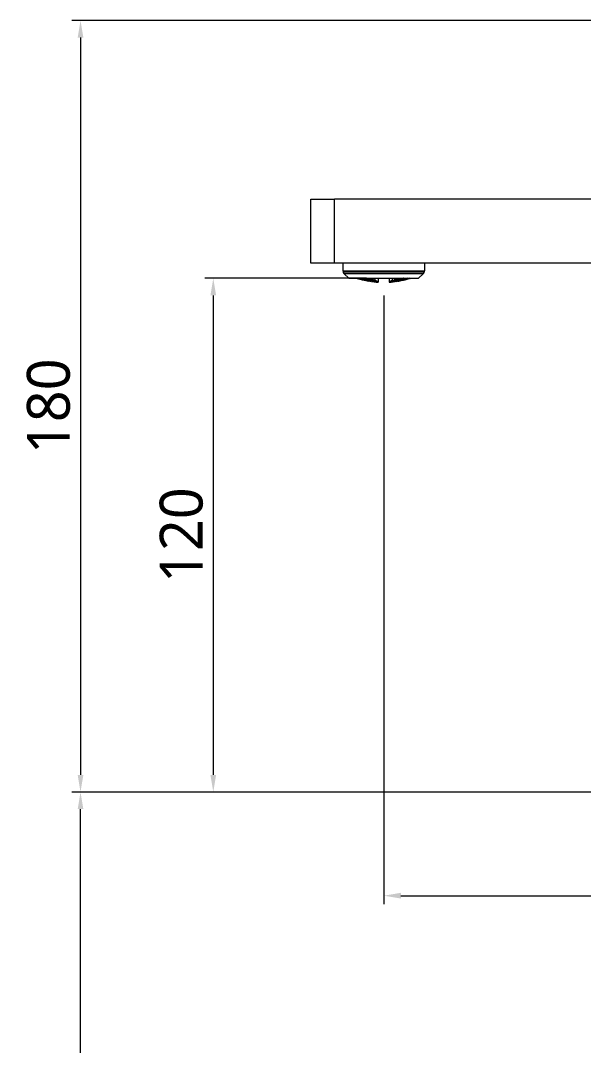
# Model space of a CAD drawing. Extents: x 2472 to 3262, y 0 to 579.
# Drawn here: x 2748.7 to 2880.1, y 197.4 to 436.8 of the extents above; entities that cross this region are included whole.
import ezdxf

# ---------------------------------------------------------------- set-up
doc = ezdxf.new("R2010")
doc.units = 0
doc.header["$LTSCALE"] = 10
doc.header["$MEASUREMENT"] = 0
doc.header["$PDMODE"] = 3
doc.header["$PDSIZE"] = -10
doc.layers.get('0').update_dxf_attribs({"linetype": 'CONTINUOUS'})
doc.layers.get('DEFPOINTS').update_dxf_attribs({"linetype": 'CONTINUOUS'})
doc.layers.add('1', color=7, linetype='CONTINUOUS')
doc.styles.add('Daelim Dimension', font='NanumGothic.ttf')
doc.dimstyles.new('DEFAULT', dxfattribs={"dimscale": 2, "dimtxt": 2, "dimasz": 2, "dimexe": 0, "dimexo": 2, "dimgap": 1, "dimtad": 1, "dimdec": 0, "dimzin": 9, "dimdsep": 46, "dimtxsty": 'Daelim Dimension', "dimcen": 0.5, "dimclrd": 5, "dimclre": 5, "dimclrt": 256, "dimadec": 1, "dimazin": 0, "dimtfac": 1, "dimtdec": 0, "dimtix": 1, "dimtmove": 0, "dimatfit": 3, "dimfxl": 1, "dimtolj": 1, "dimtzin": 1, "dimlwd": 9, "dimlwe": 9, "dimarcsym": 0})

# ---------------------------------------------------------------- blocks, each defined once
blk = doc.blocks.new('*D1')
at = {"color": 5, "lineweight": 9, "ltscale": 0.5, "transparency": 16777216}
for p, q in [((2899.01, 436.82), (2760.75, 436.82)), ((2762.75, 432.82), (2762.75, 260.62)), ((2957.51, 256.62), (2760.75, 256.62))]:
    blk.add_line(p, q, dxfattribs=at)
at = {"color": 5, "ltscale": 0.5, "transparency": 16777216}
for points in [[(2762.09, 432.82), (2763.42, 432.82), (2762.75, 436.82)], [(2762.09, 260.62), (2763.42, 260.62), (2762.75, 256.62)]]:
    blk.add_solid(points, dxfattribs=at)
at = {"layer": 'DEFPOINTS', "color": 0, "ltscale": 0.5, "transparency": 16777216}
for p in [(2903.01, 436.82), (2762.75, 256.62), (2961.51, 256.62)]:
    blk.add_point(p, dxfattribs=at)
at = {"color": 7, "ltscale": 0.5, "transparency": 16777216, "insert": (2755.31, 346.72), "char_height": 10, "attachment_point": 5, "rotation": 90, "style": 'Daelim Dimension'}
blk.add_mtext('\\A1;180', dxfattribs=at)
blk = doc.blocks.new('*D2')
at = {"color": 5, "lineweight": 9, "ltscale": 0.5, "transparency": 16777216}
for p, q in [((2829.51, 376.62), (2791.73, 376.62)), ((2793.73, 372.62), (2793.73, 260.62)), ((2957.51, 256.62), (2791.73, 256.62))]:
    blk.add_line(p, q, dxfattribs=at)
at = {"color": 5, "ltscale": 0.5, "transparency": 16777216}
for points in [[(2793.07, 372.62), (2794.4, 372.62), (2793.73, 376.62)], [(2793.07, 260.62), (2794.4, 260.62), (2793.73, 256.62)]]:
    blk.add_solid(points, dxfattribs=at)
at = {"layer": 'DEFPOINTS', "color": 0, "ltscale": 0.5, "transparency": 16777216}
for p in [(2833.51, 376.62), (2793.73, 256.62), (2961.51, 256.62)]:
    blk.add_point(p, dxfattribs=at)
at = {"color": 7, "ltscale": 0.5, "transparency": 16777216, "insert": (2786.31, 316.62), "char_height": 10, "attachment_point": 5, "rotation": 90, "style": 'Daelim Dimension'}
blk.add_mtext('\\A1;120', dxfattribs=at)
blk = doc.blocks.new('*D3')
at = {"color": 5, "lineweight": 9, "ltscale": 0.5, "transparency": 16777216}
for p, q in [((2833.51, 372.62), (2833.51, 230.41)), ((2986.51, 252.62), (2986.51, 230.41)), ((2837.51, 232.41), (2982.51, 232.41))]:
    blk.add_line(p, q, dxfattribs=at)
at = {"color": 5, "ltscale": 0.5, "transparency": 16777216}
for points in [[(2837.51, 233.08), (2837.51, 231.75), (2833.51, 232.41)], [(2982.51, 233.08), (2982.51, 231.75), (2986.51, 232.41)]]:
    blk.add_solid(points, dxfattribs=at)
at = {"layer": 'DEFPOINTS', "color": 0, "ltscale": 0.5, "transparency": 16777216}
for p in [(2833.51, 376.62), (2986.51, 256.62), (2986.51, 232.41)]:
    blk.add_point(p, dxfattribs=at)
at = {"color": 7, "ltscale": 0.5, "transparency": 16777216, "insert": (2910.01, 239.86), "char_height": 10, "attachment_point": 5, "style": 'Daelim Dimension'}
blk.add_mtext('\\A1;153', dxfattribs=at)
blk = doc.blocks.new('*D4')
at = {"color": 5, "lineweight": 9, "ltscale": 0.5, "transparency": 16777216}
for p, q in [((2957.51, 256.62), (2760.75, 256.62)), ((2762.75, 100.02), (2762.75, 252.62)), ((2970.76, 96.02), (2760.75, 96.02))]:
    blk.add_line(p, q, dxfattribs=at)
at = {"color": 5, "ltscale": 0.5, "transparency": 16777216}
for points in [[(2762.09, 252.62), (2763.42, 252.62), (2762.75, 256.62)], [(2762.09, 100.02), (2763.42, 100.02), (2762.75, 96.02)]]:
    blk.add_solid(points, dxfattribs=at)
at = {"layer": 'DEFPOINTS', "color": 0, "ltscale": 0.5, "transparency": 16777216}
for p in [(2762.75, 256.62), (2961.51, 256.62), (2974.76, 96.02)]:
    blk.add_point(p, dxfattribs=at)
at = {"color": 7, "ltscale": 0.5, "transparency": 16777216, "insert": (2755.31, 176.32), "char_height": 10, "attachment_point": 5, "rotation": 90, "style": 'Daelim Dimension'}
blk.add_mtext('\\A1;620', dxfattribs=at)

msp = doc.modelspace()

# ---------------------------------------------------------------- linework, layer by layer
at = {"layer": '1', "color": 7, "linetype": 'Continuous', "lineweight": 18}
for p, q in [((2816.51, 380.12), (2816.51, 395.12)), ((2816.51, 395.12), (2822.01, 395.12)), ((2976.82, 395.12), (2822.01, 395.12)), ((2822.01, 380.12), (2816.51, 380.12)), ((2976.82, 380.12), (2822.01, 380.12)), ((2823.98, 380.12), (2823.99, 378.39)), ((2843.04, 380.12), (2843.02, 378.39)), ((2825.36, 376.62), (2824.28, 377.69)), ((2825.36, 376.62), (2841.66, 376.62)), ((2827.21, 376.62), (2827.21, 376.62)), ((2827.31, 376.59), (2827.31, 376.58)), ((2827.91, 376.62), (2827.91, 376.49)), ((2828.51, 376.28), (2828.51, 376.28)), ((2828.61, 376.45), (2828.61, 376.62)), ((2828.61, 376.34), (2828.61, 376.26)), ((2828.71, 376.23), (2828.71, 376.23)), ((2829.31, 376.5), (2829.31, 376.62)), ((2829.31, 376.17), (2829.31, 376.33)), ((2829.91, 375.99), (2829.91, 375.99)), ((2830.01, 376.18), (2830.01, 376.41)), ((2830.01, 375.98), (2830.01, 376.06)), ((2830.11, 375.96), (2830.11, 375.96)), ((2830.71, 375.94), (2830.71, 376.08)), ((2830.81, 376.62), (2830.81, 376.31)), ((2832.26, 375.74), (2832.26, 376.62)), ((2834.76, 376.62), (2834.76, 375.74)), ((2836.21, 376.31), (2836.21, 376.62)), ((2836.31, 376.08), (2836.31, 375.94)), ((2836.91, 375.96), (2836.91, 375.96)), ((2837.01, 376.18), (2837.01, 376.41)), ((2837.01, 376.06), (2837.01, 375.98)), ((2837.11, 375.99), (2837.11, 375.99)), ((2837.71, 376.5), (2837.71, 376.62)), ((2837.71, 376.33), (2837.71, 376.17)), ((2838.31, 376.23), (2838.31, 376.23)), ((2838.41, 376.62), (2838.41, 376.45)), ((2838.41, 376.34), (2838.41, 376.26)), ((2838.51, 376.28), (2838.51, 376.28)), ((2839.11, 376.62), (2839.11, 376.49)), ((2839.71, 376.58), (2839.71, 376.59)), ((2839.81, 376.62), (2839.81, 376.62)), ((2841.66, 376.62), (2842.73, 377.69)), ((2831.31, 375.79), (2831.31, 375.79)), ((2832.2, 375.7), (2832.2, 375.7)), ((2834.76, 375.75), (2834.76, 375.75)), ((2834.81, 375.7), (2834.81, 375.7)), ((2835.71, 375.79), (2835.71, 375.79))]:
    msp.add_line(p, q, dxfattribs=at)
at = {"layer": '1', "color": 7, "linetype": 'Continuous', "lineweight": 13}
for p, q in [((2822.01, 380.12), (2822.01, 395.12)), ((2823.99, 378.39), (2843.02, 378.39)), ((2842.94, 378.01), (2824.07, 378.01)), ((2842.73, 377.69), (2824.28, 377.69)), ((2831.02, 376.17), (2831.02, 376.62)), ((2831.51, 376.1), (2831.51, 376.62)), ((2835.5, 376.62), (2835.5, 376.1)), ((2836, 376.62), (2836, 376.17))]:
    msp.add_line(p, q, dxfattribs=at)
at = {"layer": '1', "color": 7, "linetype": 'Continuous', "lineweight": 18}
for centre, radius, start, end in [((2824.99, 378.4), 1, 180.5, 202.75), ((2842.02, 378.4), 1, 337.25, 359.5), ((2824.99, 378.4), 1, 202.75, 225), ((2834.35, 401.46), 25.85, 253.7272, 254.1884), ((2834.35, 401.46), 25.85, 256.9348, 257.3899), ((2834.35, 401.46), 25.85, 260.1042, 260.5544), ((2832.66, 401.46), 25.85, 279.4496, 279.8993), ((2832.66, 401.46), 25.85, 282.6071, 283.0611), ((2832.66, 401.46), 25.85, 285.8099, 286.2717), ((2842.02, 378.4), 1, 315, 337.25), ((2834.35, 401.46), 25.85, 263.2407, 265.2363), ((2832.66, 401.46), 25.85, 274.7614, 276.7601)]:
    msp.add_arc(centre, radius, start, end, dxfattribs=at)
for points in [[(2827.21, 376.62), (2827.41, 376.56), (2827.61, 376.51), (2827.81, 376.47)], [(2827.31, 376.59), (2827.51, 376.53), (2827.71, 376.48), (2827.91, 376.43)], [(2827.81, 376.5), (2827.69, 376.54), (2827.56, 376.58), (2827.44, 376.62)], [(2827.91, 376.49), (2827.77, 376.53), (2827.64, 376.57), (2827.5, 376.62)], [(2827.81, 376.47), (2827.81, 376.47), (2827.81, 376.49), (2827.81, 376.5)], [(2828.51, 376.45), (2828.31, 376.51), (2828.11, 376.58), (2827.91, 376.65)], [(2827.91, 376.49), (2828.11, 376.45), (2828.31, 376.41), (2828.51, 376.38)], [(2827.91, 376.43), (2828.11, 376.38), (2828.31, 376.33), (2828.51, 376.28)], [(2828.01, 376.65), (2828.21, 376.58), (2828.41, 376.51), (2828.61, 376.45)], [(2828.01, 376.45), (2828.01, 376.44), (2828.01, 376.42), (2828.01, 376.41)], [(2828.61, 376.34), (2828.41, 376.37), (2828.21, 376.41), (2828.01, 376.45)], [(2828.61, 376.26), (2828.41, 376.31), (2828.21, 376.36), (2828.01, 376.41)], [(2828.51, 376.45), (2828.51, 376.42), (2828.51, 376.4), (2828.51, 376.38)], [(2829.21, 376.38), (2829.01, 376.4), (2828.81, 376.42), (2828.61, 376.45)], [(2829.21, 376.18), (2829.14, 376.2), (2829.01, 376.23), (2828.81, 376.28), (2828.68, 376.32), (2828.61, 376.34)], [(2828.61, 376.26), (2828.81, 376.22), (2829.01, 376.18), (2829.21, 376.14)], [(2828.71, 376.41), (2828.71, 376.4), (2828.71, 376.38), (2828.71, 376.35), (2828.71, 376.34), (2828.71, 376.33)], [(2828.71, 376.41), (2828.91, 376.38), (2829.11, 376.35), (2829.31, 376.33)], [(2828.71, 376.33), (2828.78, 376.31), (2828.91, 376.28), (2829.11, 376.22), (2829.24, 376.19), (2829.31, 376.17)], [(2829.31, 376.11), (2829.24, 376.13), (2829.11, 376.15), (2828.91, 376.19), (2828.78, 376.22), (2828.71, 376.23)], [(2829.21, 376.49), (2829.07, 376.53), (2828.94, 376.57), (2828.8, 376.62)], [(2828.94, 376.62), (2829.06, 376.58), (2829.19, 376.54), (2829.31, 376.5)], [(2829.21, 376.38), (2829.21, 376.41), (2829.21, 376.45), (2829.21, 376.49)], [(2829.21, 376.14), (2829.21, 376.15), (2829.21, 376.16), (2829.21, 376.18)], [(2829.91, 376.47), (2829.71, 376.47), (2829.51, 376.49), (2829.31, 376.5)], [(2829.91, 376.17), (2829.84, 376.19), (2829.71, 376.22), (2829.51, 376.28), (2829.38, 376.31), (2829.31, 376.33)], [(2829.31, 376.17), (2829.51, 376.14), (2829.71, 376.12), (2829.91, 376.1)], [(2829.31, 376.11), (2829.51, 376.07), (2829.71, 376.03), (2829.91, 375.99)], [(2829.41, 376.45), (2829.41, 376.41), (2829.41, 376.37), (2829.41, 376.34)], [(2830.01, 376.41), (2829.81, 376.42), (2829.61, 376.44), (2829.41, 376.45)], [(2829.41, 376.34), (2829.48, 376.32), (2829.61, 376.28), (2829.81, 376.23), (2829.94, 376.2), (2830.01, 376.18)], [(2829.41, 376.14), (2829.41, 376.14), (2829.41, 376.13), (2829.41, 376.11), (2829.41, 376.1), (2829.41, 376.1)], [(2829.41, 376.14), (2829.61, 376.11), (2829.81, 376.08), (2830.01, 376.06)], [(2830.01, 375.98), (2829.81, 376.02), (2829.61, 376.06), (2829.41, 376.1)], [(2829.91, 376.62), (2829.91, 376.56), (2829.91, 376.51), (2829.91, 376.47)], [(2829.91, 376.17), (2829.91, 376.16), (2829.91, 376.14), (2829.91, 376.12), (2829.91, 376.1), (2829.91, 376.1)], [(2830.61, 376.26), (2830.54, 376.27), (2830.41, 376.31), (2830.21, 376.36), (2830.08, 376.4), (2830.01, 376.41)], [(2830.01, 376.18), (2830.21, 376.16), (2830.41, 376.15), (2830.61, 376.14)], [(2830.61, 375.94), (2830.41, 375.98), (2830.21, 376.02), (2830.01, 376.06)], [(2830.01, 375.98), (2830.21, 375.95), (2830.41, 375.92), (2830.61, 375.9)], [(2830.11, 376.49), (2830.11, 376.55), (2830.11, 376.61), (2830.11, 376.67)], [(2830.11, 376.48), (2830.11, 376.48), (2830.11, 376.48), (2830.11, 376.49), (2830.11, 376.49), (2830.11, 376.49)], [(2830.11, 376.14), (2830.11, 376.11), (2830.11, 376.08), (2830.11, 376.06)], [(2830.71, 376.1), (2830.51, 376.11), (2830.31, 376.12), (2830.11, 376.14)], [(2830.11, 376.06), (2830.31, 376.02), (2830.51, 375.98), (2830.71, 375.94)], [(2830.71, 375.88), (2830.51, 375.9), (2830.31, 375.93), (2830.11, 375.96)], [(2830.61, 376.14), (2830.61, 376.15), (2830.61, 376.18), (2830.61, 376.22), (2830.61, 376.24), (2830.61, 376.26)], [(2830.61, 375.9), (2830.61, 375.91), (2830.61, 375.92), (2830.61, 375.94)], [(2830.76, 376.09), (2830.76, 376.09), (2830.74, 376.09), (2830.73, 376.1), (2830.71, 376.1), (2830.71, 376.1)], [(2830.71, 375.94), (2830.86, 375.93), (2831.02, 375.91), (2831.17, 375.91)], [(2830.71, 375.88), (2830.91, 375.84), (2831.11, 375.82), (2831.31, 375.79)], [(2830.81, 376.19), (2830.81, 376.19), (2830.81, 376.18), (2830.81, 376.18), (2830.81, 376.18), (2830.8, 376.17)], [(2830.8, 376.17), (2830.88, 376.17), (2830.95, 376.17), (2831.02, 376.17)], [(2830.81, 376.19), (2830.81, 376.23), (2830.81, 376.27), (2830.81, 376.31)], [(2830.81, 376.3), (2830.81, 376.3), (2830.81, 376.3), (2830.81, 376.31), (2830.81, 376.31), (2830.81, 376.31)], [(2830.81, 375.91), (2830.81, 375.89), (2830.81, 375.88), (2830.81, 375.87)], [(2831.23, 375.88), (2831.09, 375.89), (2830.95, 375.9), (2830.81, 375.91)], [(2830.81, 375.87), (2831.01, 375.84), (2831.21, 375.81), (2831.41, 375.78)], [(2835.61, 375.78), (2835.81, 375.81), (2836.01, 375.84), (2836.21, 375.87)], [(2836.31, 375.88), (2836.11, 375.84), (2835.91, 375.82), (2835.71, 375.79)], [(2836.21, 375.91), (2836.07, 375.9), (2835.93, 375.89), (2835.79, 375.88)], [(2835.84, 375.91), (2836, 375.91), (2836.15, 375.93), (2836.31, 375.94)], [(2836.21, 376.17), (2836.14, 376.17), (2836.07, 376.17), (2836, 376.17)], [(2836.21, 376.31), (2836.21, 376.27), (2836.21, 376.23), (2836.21, 376.19)], [(2836.21, 376.3), (2836.21, 376.3), (2836.21, 376.31), (2836.21, 376.31)], [(2836.21, 376.19), (2836.21, 376.18), (2836.21, 376.18), (2836.21, 376.17)], [(2836.21, 375.87), (2836.21, 375.88), (2836.21, 375.89), (2836.21, 375.91)], [(2836.31, 376.1), (2836.3, 376.1), (2836.29, 376.1), (2836.27, 376.09), (2836.26, 376.09), (2836.25, 376.09)], [(2836.91, 376.14), (2836.84, 376.14), (2836.71, 376.13), (2836.51, 376.11), (2836.37, 376.1), (2836.31, 376.1)], [(2836.31, 375.94), (2836.51, 375.98), (2836.71, 376.02), (2836.91, 376.06)], [(2836.91, 375.96), (2836.71, 375.93), (2836.51, 375.9), (2836.31, 375.88)], [(2836.41, 376.26), (2836.61, 376.31), (2836.81, 376.36), (2837.01, 376.41)], [(2836.41, 376.26), (2836.41, 376.22), (2836.41, 376.18), (2836.41, 376.14)], [(2837.01, 376.18), (2836.94, 376.18), (2836.81, 376.16), (2836.61, 376.15), (2836.47, 376.14), (2836.41, 376.14)], [(2837.01, 376.06), (2836.81, 376.02), (2836.61, 375.98), (2836.41, 375.94)], [(2836.41, 375.9), (2836.61, 375.92), (2836.81, 375.95), (2837.01, 375.98)], [(2836.41, 375.94), (2836.41, 375.92), (2836.41, 375.91), (2836.41, 375.9)], [(2836.91, 376.67), (2836.91, 376.61), (2836.91, 376.55), (2836.91, 376.49)], [(2836.91, 376.49), (2836.91, 376.49), (2836.91, 376.49), (2836.91, 376.48), (2836.91, 376.48), (2836.91, 376.48)], [(2836.91, 376.06), (2836.91, 376.08), (2836.91, 376.11), (2836.91, 376.14)], [(2836.96, 376.44), (2836.96, 376.49), (2836.96, 376.55), (2836.96, 376.62)], [(2837.61, 376.45), (2837.41, 376.44), (2837.21, 376.42), (2837.01, 376.41)], [(2837.01, 376.18), (2837.07, 376.2), (2837.2, 376.23), (2837.4, 376.28), (2837.54, 376.32), (2837.61, 376.34)], [(2837.61, 376.14), (2837.41, 376.11), (2837.21, 376.08), (2837.01, 376.06)], [(2837.01, 375.98), (2837.21, 376.02), (2837.41, 376.06), (2837.61, 376.1)], [(2837.11, 376.62), (2837.11, 376.56), (2837.11, 376.51), (2837.11, 376.47)], [(2837.11, 376.47), (2837.31, 376.47), (2837.51, 376.49), (2837.71, 376.5)], [(2837.71, 376.33), (2837.64, 376.31), (2837.5, 376.28), (2837.3, 376.22), (2837.17, 376.19), (2837.11, 376.17)], [(2837.11, 376.1), (2837.17, 376.1), (2837.31, 376.12), (2837.51, 376.14), (2837.64, 376.16), (2837.71, 376.17)], [(2837.11, 376.17), (2837.11, 376.14), (2837.11, 376.12), (2837.11, 376.1)], [(2837.71, 376.11), (2837.51, 376.07), (2837.31, 376.03), (2837.11, 375.99)], [(2837.61, 376.34), (2837.61, 376.37), (2837.61, 376.41), (2837.61, 376.45)], [(2837.61, 376.1), (2837.61, 376.11), (2837.61, 376.12), (2837.61, 376.14)], [(2838.07, 376.62), (2837.95, 376.58), (2837.83, 376.54), (2837.71, 376.5)], [(2838.31, 376.41), (2838.24, 376.4), (2838.11, 376.38), (2837.91, 376.35), (2837.77, 376.34), (2837.71, 376.33)], [(2837.71, 376.17), (2837.77, 376.19), (2837.9, 376.22), (2838.1, 376.28), (2838.24, 376.31), (2838.31, 376.33)], [(2838.31, 376.23), (2838.24, 376.22), (2838.1, 376.19), (2837.9, 376.15), (2837.77, 376.13), (2837.71, 376.11)], [(2838.21, 376.62), (2838.08, 376.57), (2837.94, 376.53), (2837.81, 376.49)], [(2837.81, 376.49), (2837.81, 376.45), (2837.81, 376.41), (2837.81, 376.38)], [(2838.41, 376.45), (2838.21, 376.42), (2838.01, 376.4), (2837.81, 376.38)], [(2838.41, 376.34), (2838.34, 376.32), (2838.2, 376.28), (2838, 376.23), (2837.87, 376.2), (2837.81, 376.18)], [(2837.81, 376.14), (2838.01, 376.18), (2838.21, 376.22), (2838.41, 376.26)], [(2837.81, 376.18), (2837.81, 376.16), (2837.81, 376.15), (2837.81, 376.14)], [(2838.31, 376.33), (2838.31, 376.34), (2838.31, 376.35), (2838.31, 376.38), (2838.31, 376.4), (2838.31, 376.41)], [(2838.41, 376.45), (2838.61, 376.51), (2838.81, 376.58), (2839.01, 376.65)], [(2839.01, 376.45), (2838.81, 376.41), (2838.61, 376.37), (2838.41, 376.34)], [(2838.41, 376.26), (2838.61, 376.31), (2838.81, 376.36), (2839.01, 376.41)], [(2839.11, 376.65), (2838.91, 376.58), (2838.71, 376.51), (2838.51, 376.45)], [(2839.11, 376.49), (2838.91, 376.45), (2838.71, 376.41), (2838.51, 376.38)], [(2838.51, 376.45), (2838.51, 376.42), (2838.51, 376.4), (2838.51, 376.38)], [(2839.11, 376.43), (2838.91, 376.38), (2838.71, 376.33), (2838.51, 376.28)], [(2839.01, 376.41), (2839.01, 376.42), (2839.01, 376.44), (2839.01, 376.45)], [(2839.11, 376.49), (2839.24, 376.53), (2839.38, 376.57), (2839.51, 376.62)], [(2839.71, 376.59), (2839.51, 376.53), (2839.31, 376.48), (2839.11, 376.43)], [(2839.21, 376.47), (2839.41, 376.51), (2839.61, 376.56), (2839.81, 376.62)], [(2839.57, 376.62), (2839.45, 376.58), (2839.33, 376.54), (2839.21, 376.5)], [(2839.21, 376.5), (2839.21, 376.49), (2839.21, 376.47), (2839.21, 376.47)], [(2831.41, 375.78), (2831.42, 375.78), (2831.43, 375.78), (2831.44, 375.78)], [(2835.58, 375.78), (2835.59, 375.78), (2835.6, 375.78), (2835.61, 375.78)]]:
    msp.add_open_spline(points, degree=3, dxfattribs=at)
at = {"layer": '1', "color": 7, "linetype": 'Continuous', "lineweight": 13}
for points in [[(2830.05, 376.62), (2830.05, 376.55), (2830.05, 376.49), (2830.05, 376.44)], [(2830.05, 376.44), (2830.28, 376.37), (2830.52, 376.31), (2830.75, 376.26)], [(2830.81, 376.3), (2830.57, 376.36), (2830.34, 376.42), (2830.11, 376.48)], [(2830.75, 376.26), (2830.75, 376.21), (2830.75, 376.17), (2830.75, 376.13)], [(2830.75, 376.13), (2830.85, 376.12), (2830.94, 376.12), (2831.04, 376.12)], [(2831.51, 376.1), (2831.49, 376.11), (2831.43, 376.12), (2831.31, 376.15), (2831.16, 376.16), (2831.06, 376.17), (2831.02, 376.17)], [(2835.98, 376.12), (2836.07, 376.12), (2836.17, 376.12), (2836.26, 376.13)], [(2836.91, 376.48), (2836.68, 376.42), (2836.44, 376.36), (2836.21, 376.3)], [(2836.26, 376.26), (2836.5, 376.31), (2836.73, 376.37), (2836.96, 376.44)], [(2836.26, 376.13), (2836.26, 376.17), (2836.26, 376.21), (2836.26, 376.26)]]:
    msp.add_open_spline(points, degree=3, dxfattribs=at)
at = {"layer": '1', "color": 7, "linetype": 'Continuous', "lineweight": 18}
for points, knots in [([(2830.05, 376.44), (2830.05, 376.44), (2830.05, 376.44), (2830.06, 376.44), (2830.06, 376.44), (2830.06, 376.44), (2830.07, 376.44), (2830.07, 376.44), (2830.07, 376.44), (2830.07, 376.44), (2830.08, 376.44), (2830.08, 376.44), (2830.08, 376.45), (2830.08, 376.45), (2830.08, 376.45), (2830.08, 376.45), (2830.08, 376.45), (2830.09, 376.45), (2830.09, 376.45), (2830.09, 376.46), (2830.1, 376.46), (2830.1, 376.47), (2830.1, 376.47), (2830.11, 376.48), (2830.11, 376.48)], [0, 0, 0, 0, 0.049982, 0.097746, 0.143294, 0.186625, 0.227737, 0.266632, 0.30331, 0.337777, 0.370034, 0.400082, 0.427923, 0.453556, 0.476983, 0.498204, 0.517222, 0.534042, 0.616667, 0.697002, 0.775266, 0.851675, 0.926486, 1, 1, 1, 1]), ([(2830.75, 376.26), (2830.75, 376.26), (2830.75, 376.26), (2830.76, 376.26), (2830.76, 376.26), (2830.76, 376.26), (2830.77, 376.26), (2830.77, 376.26), (2830.77, 376.26), (2830.78, 376.26), (2830.78, 376.26), (2830.78, 376.27), (2830.78, 376.27), (2830.78, 376.27), (2830.79, 376.27), (2830.79, 376.27), (2830.8, 376.28), (2830.8, 376.28), (2830.8, 376.29), (2830.8, 376.3), (2830.81, 376.3), (2830.81, 376.3)], [0, 0, 0, 0, 0.049179, 0.097008, 0.1435, 0.188659, 0.232486, 0.274977, 0.31613, 0.355944, 0.39442, 0.431561, 0.467375, 0.501872, 0.535065, 0.617997, 0.698477, 0.776709, 0.852882, 0.927215, 1, 1, 1, 1]), ([(2830.8, 376.17), (2830.8, 376.17), (2830.8, 376.17), (2830.8, 376.17), (2830.8, 376.17), (2830.8, 376.16), (2830.8, 376.16), (2830.8, 376.16), (2830.8, 376.16), (2830.79, 376.15), (2830.79, 376.15), (2830.79, 376.15), (2830.79, 376.15), (2830.79, 376.14), (2830.78, 376.14), (2830.78, 376.14), (2830.78, 376.14), (2830.77, 376.13), (2830.76, 376.13), (2830.76, 376.13), (2830.75, 376.13), (2830.75, 376.13)], [0, 0, 0, 0, 0.024116, 0.049271, 0.075585, 0.103162, 0.132093, 0.162455, 0.194318, 0.227742, 0.262779, 0.299473, 0.337864, 0.377983, 0.419863, 0.483464, 0.560243, 0.650253, 0.75353, 0.870106, 1, 1, 1, 1]), ([(2830.76, 376.09), (2830.85, 376.05), (2830.92, 376.02), (2831.06, 375.96), (2831.12, 375.93), (2831.17, 375.91)], [0, 0, 0, 0, 0.5, 0.5, 1, 1, 1, 1]), ([(2831.44, 375.78), (2831.42, 375.79), (2831.4, 375.8), (2831.33, 375.83), (2831.28, 375.86), (2831.23, 375.88)], [0, 0, 0, 0, 0.5, 0.5, 1, 1, 1, 1]), ([(2835.79, 375.88), (2835.73, 375.86), (2835.69, 375.83), (2835.62, 375.8), (2835.59, 375.79), (2835.58, 375.78)], [0, 0, 0, 0, 0.5, 0.5, 1, 1, 1, 1]), ([(2835.84, 375.91), (2835.9, 375.93), (2835.96, 375.96), (2836.09, 376.02), (2836.17, 376.05), (2836.25, 376.09)], [0, 0, 0, 0, 0.5, 0.5, 1, 1, 1, 1]), ([(2836.21, 376.3), (2836.21, 376.3), (2836.21, 376.3), (2836.21, 376.29), (2836.21, 376.29), (2836.21, 376.29), (2836.21, 376.29), (2836.22, 376.28), (2836.22, 376.28), (2836.22, 376.28), (2836.22, 376.28), (2836.23, 376.27), (2836.23, 376.27), (2836.23, 376.27), (2836.24, 376.26), (2836.24, 376.26), (2836.25, 376.26), (2836.26, 376.26), (2836.26, 376.26), (2836.26, 376.26)], [0, 0, 0, 0, 0.039545, 0.079467, 0.119823, 0.160661, 0.202022, 0.243941, 0.28645, 0.329579, 0.373357, 0.417818, 0.463001, 0.536037, 0.615601, 0.701775, 0.794575, 0.893979, 1, 1, 1, 1]), ([(2836.26, 376.13), (2836.26, 376.13), (2836.26, 376.13), (2836.26, 376.13), (2836.25, 376.13), (2836.25, 376.13), (2836.25, 376.13), (2836.24, 376.13), (2836.24, 376.14), (2836.24, 376.14), (2836.24, 376.14), (2836.23, 376.14), (2836.23, 376.14), (2836.23, 376.14), (2836.23, 376.15), (2836.22, 376.15), (2836.22, 376.16), (2836.22, 376.16), (2836.21, 376.16), (2836.21, 376.17), (2836.21, 376.17), (2836.21, 376.17)], [0, 0, 0, 0, 0.066566, 0.129806, 0.189722, 0.246316, 0.299591, 0.349551, 0.396201, 0.439544, 0.479586, 0.516331, 0.549789, 0.579968, 0.656385, 0.726819, 0.791494, 0.850704, 0.904836, 0.954386, 1, 1, 1, 1]), ([(2836.96, 376.44), (2836.96, 376.44), (2836.96, 376.44), (2836.96, 376.44), (2836.95, 376.44), (2836.95, 376.44), (2836.95, 376.44), (2836.94, 376.44), (2836.94, 376.44), (2836.94, 376.44), (2836.94, 376.45), (2836.93, 376.45), (2836.93, 376.45), (2836.93, 376.45), (2836.92, 376.45), (2836.92, 376.46), (2836.92, 376.46), (2836.91, 376.47), (2836.91, 376.47), (2836.91, 376.48), (2836.91, 376.48)], [0, 0, 0, 0, 0.052762, 0.103972, 0.153646, 0.201788, 0.248396, 0.293467, 0.336999, 0.378989, 0.419443, 0.458366, 0.495772, 0.531674, 0.614589, 0.695283, 0.773966, 0.850824, 0.926074, 1, 1, 1, 1])]:
    msp.add_open_spline(points, degree=3, knots=knots, dxfattribs=at)
at = {"layer": '1', "color": 7, "linetype": 'Continuous', "lineweight": 13}
for points, knots in [([(2831.04, 376.12), (2831.04, 376.12), (2831.03, 376.12), (2831.02, 376.14), (2831.02, 376.15), (2831.02, 376.16), (2831.02, 376.17)], [0, 0, 0, 0, 0.250001, 0.500002, 0.750002, 1, 1, 1, 1]), ([(2831.04, 376.12), (2831.08, 376.12), (2831.16, 376.11), (2831.28, 376.1), (2831.39, 376.08), (2831.44, 376.06), (2831.46, 376.05)], [0, 0, 0, 0, 0.25, 0.5, 0.75, 1, 1, 1, 1]), ([(2831.51, 376.1), (2831.51, 376.09), (2831.5, 376.06), (2831.47, 376.05), (2831.46, 376.05)], [0, 0, 0, 0, 0.499987, 1, 1, 1, 1]), ([(2831.46, 376.05), (2831.54, 376.02), (2831.7, 375.95), (2831.88, 375.86), (2832.02, 375.79), (2832.11, 375.75), (2832.16, 375.72), (2832.19, 375.71), (2832.2, 375.7), (2832.2, 375.7), (2832.2, 375.7)], [0, 0, 0, 0, 0.132677, 0.265354, 0.398031, 0.530707, 0.659614, 0.788521, 0.917429, 1, 1, 1, 1]), ([(2832.26, 375.75), (2832.26, 375.75), (2832.26, 375.75), (2832.25, 375.75), (2832.24, 375.76), (2832.22, 375.77), (2832.17, 375.8), (2832.08, 375.84), (2831.93, 375.91), (2831.75, 376), (2831.59, 376.06), (2831.51, 376.1)], [0, 0, 0, 0, 0.005196, 0.127754, 0.250313, 0.372871, 0.49543, 0.621572, 0.747715, 0.873857, 1, 1, 1, 1]), ([(2835.5, 376.1), (2835.42, 376.07), (2835.27, 376), (2835.08, 375.91), (2834.93, 375.84), (2834.85, 375.8), (2834.8, 375.77), (2834.78, 375.76), (2834.76, 375.75), (2834.76, 375.75), (2834.76, 375.75)], [0, 0, 0, 0, 0.129257, 0.258514, 0.405028, 0.551541, 0.65603, 0.760519, 0.909396, 1, 1, 1, 1]), ([(2834.81, 375.7), (2834.81, 375.7), (2834.81, 375.7), (2834.83, 375.71), (2834.86, 375.72), (2834.9, 375.75), (2834.98, 375.79), (2835.13, 375.86), (2835.32, 375.95), (2835.47, 376.02), (2835.55, 376.05)], [0, 0, 0, 0, 0.136757, 0.278078, 0.377264, 0.47645, 0.615528, 0.754606, 0.877303, 1, 1, 1, 1]), ([(2835.5, 376.1), (2835.5, 376.1), (2835.51, 376.1), (2835.51, 376.1), (2835.52, 376.11), (2835.52, 376.11), (2835.53, 376.11), (2835.53, 376.11), (2835.54, 376.11), (2835.54, 376.11), (2835.55, 376.11), (2835.55, 376.12), (2835.56, 376.12), (2835.56, 376.12), (2835.57, 376.12), (2835.57, 376.12), (2835.58, 376.12), (2835.59, 376.12), (2835.59, 376.12), (2835.6, 376.13), (2835.6, 376.13), (2835.61, 376.13), (2835.62, 376.13), (2835.62, 376.13), (2835.63, 376.13), (2835.63, 376.13), (2835.64, 376.13), (2835.65, 376.13), (2835.65, 376.14), (2835.66, 376.14), (2835.66, 376.14), (2835.67, 376.14), (2835.68, 376.14), (2835.68, 376.14), (2835.69, 376.14), (2835.69, 376.14), (2835.7, 376.14), (2835.71, 376.14), (2835.71, 376.14), (2835.72, 376.14), (2835.72, 376.15), (2835.73, 376.15), (2835.73, 376.15), (2835.74, 376.15), (2835.74, 376.15), (2835.75, 376.15), (2835.76, 376.15), (2835.76, 376.15), (2835.77, 376.15), (2835.77, 376.15), (2835.78, 376.15), (2835.78, 376.15), (2835.78, 376.15), (2835.79, 376.15), (2835.79, 376.15), (2835.8, 376.16), (2835.8, 376.16), (2835.81, 376.16), (2835.81, 376.16), (2835.82, 376.16), (2835.83, 376.16), (2835.85, 376.16), (2835.86, 376.16), (2835.88, 376.16), (2835.9, 376.16), (2835.91, 376.16), (2835.93, 376.17), (2835.95, 376.17), (2835.96, 376.17), (2835.98, 376.17), (2835.99, 376.17), (2836, 376.17)], [0, 0, 0, 0, 0.016419, 0.032671, 0.048755, 0.064671, 0.08042, 0.096002, 0.111416, 0.126663, 0.141742, 0.156653, 0.171398, 0.185974, 0.200383, 0.214625, 0.228699, 0.242606, 0.256345, 0.269917, 0.283321, 0.296558, 0.309628, 0.32253, 0.335265, 0.347832, 0.360232, 0.372464, 0.384529, 0.396426, 0.408157, 0.419719, 0.431115, 0.442343, 0.453404, 0.464297, 0.475023, 0.485582, 0.495973, 0.506197, 0.516254, 0.526143, 0.535865, 0.54542, 0.554808, 0.564028, 0.573082, 0.581968, 0.590687, 0.599238, 0.607623, 0.61584, 0.623891, 0.631774, 0.63949, 0.647039, 0.654421, 0.661637, 0.668685, 0.675566, 0.703602, 0.731924, 0.760534, 0.789434, 0.818626, 0.848111, 0.877892, 0.90797, 0.938346, 0.969022, 1, 1, 1, 1]), ([(2835.55, 376.05), (2835.54, 376.05), (2835.52, 376.06), (2835.5, 376.09), (2835.5, 376.1)], [0, 0, 0, 0, 0.500013, 1, 1, 1, 1]), ([(2835.55, 376.05), (2835.57, 376.06), (2835.62, 376.08), (2835.73, 376.1), (2835.86, 376.11), (2835.94, 376.12), (2835.98, 376.12)], [0, 0, 0, 0, 0.25, 0.5, 0.75, 1, 1, 1, 1]), ([(2836, 376.17), (2836, 376.16), (2835.99, 376.15), (2835.99, 376.14), (2835.98, 376.12), (2835.98, 376.12), (2835.98, 376.12)], [0, 0, 0, 0, 0.249998, 0.499999, 0.75, 1, 1, 1, 1])]:
    msp.add_open_spline(points, degree=3, knots=knots, dxfattribs=at)

# ---------------------------------------------------------------- dimensions: what is measured, and where the dimension line sits
at = {"color": 5, "ltscale": 0.5}
for base, p1, picture, middle in [((2762.75, 256.62), (2903.01, 436.82), '*D1', (2755.31, 346.72)), ((2793.73, 256.62), (2833.51, 376.62), '*D2', (2786.31, 316.62))]:
    dim = msp.add_linear_dim(base=base, p1=p1, p2=(2961.51, 256.62), angle=90, dimstyle='DEFAULT', override={"dimtxt": 5, "dimexe": 1, "dimclrt": 7}, dxfattribs=at)
    dim.commit()
    dim.dimension.update_dxf_attribs({"geometry": picture, "text_midpoint": middle})
dim = msp.add_linear_dim(base=(2986.51, 232.41), p1=(2833.51, 376.62), p2=(2986.51, 256.62), dimstyle='DEFAULT', override={"dimtxt": 5, "dimexe": 1, "dimclrt": 7}, dxfattribs=at)
dim.commit()
dim.dimension.update_dxf_attribs({"geometry": '*D3', "text_midpoint": (2910.01, 239.86)})
dim = msp.add_linear_dim(base=(2762.75, 256.62), p1=(2974.76, 96.02), p2=(2961.51, 256.62), angle=90, text='620', dimstyle='DEFAULT', override={"dimtxt": 5, "dimexe": 1, "dimclrt": 7}, dxfattribs=at)
dim.commit()
dim.dimension.update_dxf_attribs({"geometry": '*D4', "text_midpoint": (2755.31, 176.32)})

doc.saveas('drawing.dxf')
